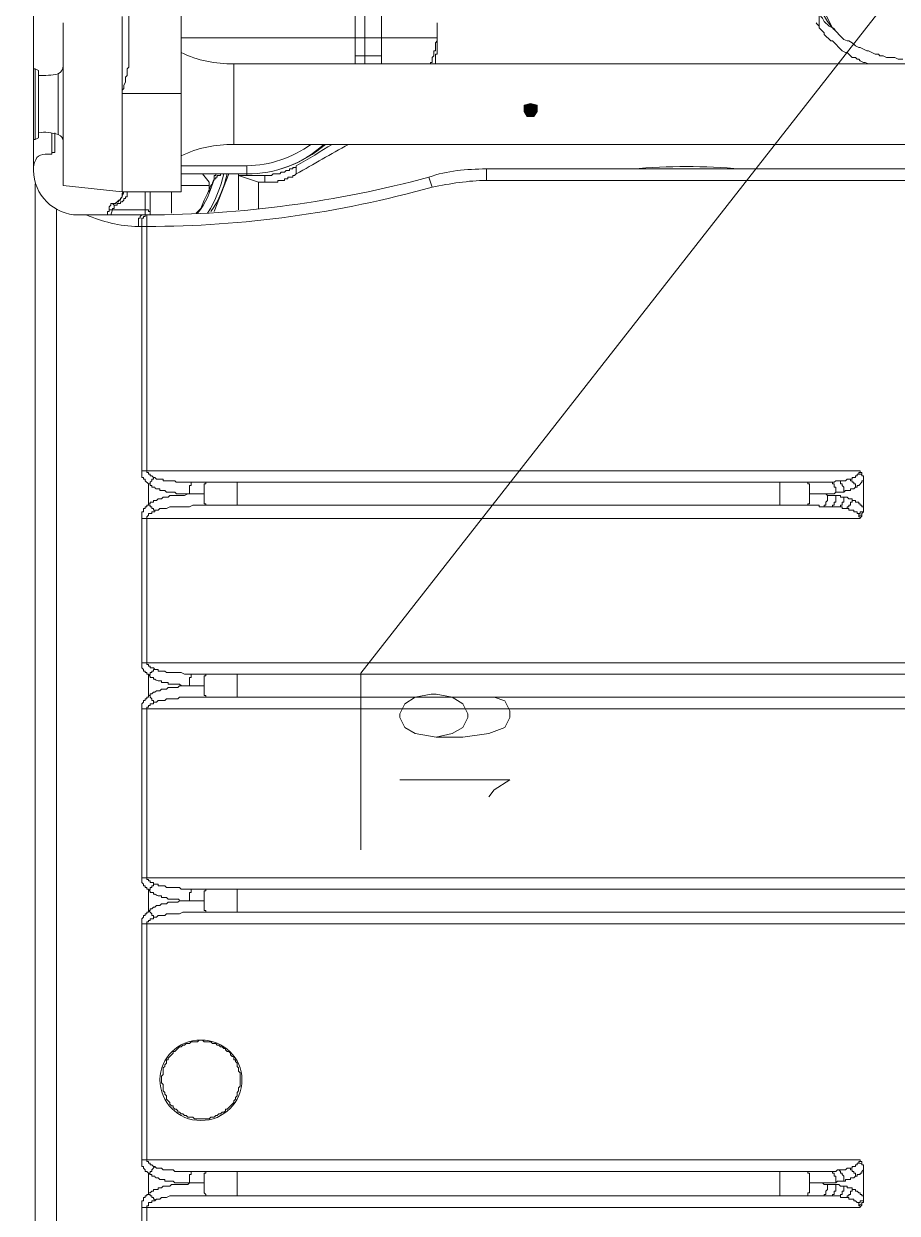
# Model space of a CAD drawing. Header units: millimetres. Extents: x 25083 to 52777, y 24772 to 45779.
# Drawn here: x 48951.2 to 49148.9, y 36338.2 to 36607.4 of the extents above; entities that cross this region are included whole.
import ezdxf

# ---------------------------------------------------------------- set-up
doc = ezdxf.new("R2010")
doc.units = ezdxf.units.MM
doc.layers.add('小车', color=7, linetype='Continuous')
doc.styles.get("Standard").update_dxf_attribs({"font": ''})
doc.styles.get('Standard').set_extended_font_data('SimSun')
doc.dimstyles.new('15', dxfattribs={"dimtxt": 15, "dimasz": 10, "dimexe": 2, "dimexo": 1, "dimgap": 1, "dimtad": 1, "dimdsep": 46, "dimtxsty": 'Standard', "dimcen": 2.5, "dimadec": 0, "dimazin": 0, "dimtfac": 1, "dimtmove": 2, "dimatfit": 3, "dimfxl": 1, "dimtolj": 1, "dimarcsym": 0})

# ---------------------------------------------------------------- blocks, each defined once
blk = doc.blocks.new('zw$D2F4')
h = blk.add_hatch(color=7)
h.dxf.hatch_style = 2
h.paths.add_polyline_path([(176.02, 708.92), (174.54, 708.55), (174.54, 707.07), (175.28, 705.95), (176.77, 705.95), (177.51, 707.07), (177.51, 708.55)])
at = {"color": 7, "lineweight": 5}
for points in [[(85.04, 761.66), (85.04, 719.32)], [(96.92, 688.87), (96.92, 761.66)], [(228.39, 760.17), (229.87, 756.83), (229.87, 756.46), (231.36, 753.12), (232.1, 751.26), (233.96, 747.55), (235.07, 744.57), (236.18, 742.72), (238.41, 737.52), (239.9, 734.92), (244.35, 726.01)], [(63.5, 755.34), (63.5, 693.7)], [(136.29, 719.69), (136.29, 738.63)], [(138.52, 719.69), (138.52, 738.63)], [(70.19, 727.12), (70.19, 690.36)], [(83.56, 688.87), (83.56, 728.61)], [(154.86, 727.12), (154.86, 721.55)], [(241.38, 729.35), (241.38, 726.38)], [(252.52, 717.84), (251.78, 718.21), (251.41, 718.21), (250.67, 718.58), (250.3, 718.95), (249.92, 718.95), (249.55, 719.32), (248.81, 719.32), (247.7, 720.44), (247.33, 720.44), (246.58, 720.81), (244.35, 723.04), (243.98, 723.04), (242.5, 724.52), (242.5, 724.89), (241.38, 726.01), (241.38, 726.38)], [(138.52, 723.78), (96.92, 723.78)], [(142.23, 723.78), (138.52, 723.78)], [(85.04, 719.32), (85.04, 717.09), (84.67, 716.72), (84.67, 715.24), (84.3, 714.87), (84.3, 713.75), (83.93, 713.01), (83.93, 712.27), (83.56, 711.9), (83.56, 711.15)], [(136.29, 719.69), (138.52, 719.69)], [(142.23, 719.69), (138.52, 719.69)], [(154.86, 721.55), (154.86, 720.07), (154.49, 720.07), (154.49, 717.84)], [(63.5, 716.72), (63.87, 716.72)], [(64.62, 716.35), (63.87, 716.72)], [(63.87, 700.75), (63.87, 716.72)], [(64.62, 701.13), (64.62, 716.35)], [(108.81, 717.84), (468.66, 717.84)], [(108.81, 717.84), (108.81, 699.64)], [(69.07, 701.87), (69.07, 715.61)], [(83.56, 711.15), (96.92, 711.15)], [(63.5, 700.75), (63.87, 700.75)], [(64.62, 701.13), (63.87, 700.75)], [(67.59, 702.24), (67.59, 697.41)], [(68.33, 702.24), (68.33, 697.78)], [(67.59, 697.41), (66.1, 697.41)], [(67.59, 697.78), (68.33, 697.78)], [(108.81, 699.64), (459, 699.64)], [(111.78, 694.81), (96.92, 694.81)], [(111.78, 692.96), (111.78, 694.81)], [(122.92, 694.81), (122.92, 692.96)], [(96.92, 692.96), (101.75, 692.96)], [(96.92, 692.96), (111.78, 692.96)], [(101.75, 692.96), (103.24, 691.1)], [(104.35, 684.41), (107.69, 692.96)], [(106.58, 692.96), (105.84, 692.96), (105.84, 692.58), (105.09, 692.58), (105.09, 692.21), (104.72, 692.21), (104.72, 691.84), (104.35, 691.84)], [(104.72, 692.96), (104.72, 692.58), (104.35, 692.58), (104.35, 691.47)], [(104.72, 692.96), (106.95, 692.96)], [(106.95, 692.96), (106.58, 692.96)], [(111.78, 692.96), (106.95, 692.96)], [(109.92, 692.96), (109.92, 684.79)], [(109.92, 692.58), (114.38, 691.1)], [(111.78, 692.58), (111.78, 692.96)], [(122.92, 692.96), (122.55, 692.58), (122.18, 692.58), (122.18, 692.21), (121.06, 692.21), (121.06, 691.84), (120.32, 691.84), (120.32, 691.47), (118.83, 691.47), (118.83, 691.1), (116.24, 691.1), (115.86, 691.1)], [(115.86, 692.58), (115.86, 691.1)], [(153, 692.21), (153.74, 689.99)], [(461.97, 694.07), (166, 694.07)], [(166, 691.47), (166, 694.07)], [(208.33, 694.07), (258.47, 694.07)], [(63.87, 690.73), (63.87, 307.11)], [(70.19, 690.36), (83.56, 688.87)], [(103.24, 690.36), (96.92, 690.36)], [(103.98, 690.73), (103.61, 690.36), (102.87, 688.5), (102.12, 687.01), (101.38, 685.16)], [(103.24, 691.1), (103.24, 688.87)], [(114.38, 691.1), (115.86, 691.1)], [(114.38, 691.1), (114.38, 685.16)], [(166, 691.47), (405.9, 691.47)], [(81.7, 685.9), (82.44, 685.9), (82.44, 686.27), (83.18, 686.27), (83.18, 686.64), (83.56, 686.64), (83.93, 687.01), (83.93, 687.39), (84.3, 687.39), (84.3, 687.76), (84.67, 687.76), (84.67, 688.87)], [(82.44, 686.64), (82.07, 686.27)], [(82.81, 687.01), (82.44, 686.64)], [(82.81, 686.64), (82.44, 686.64)], [(83.93, 688.87), (83.56, 688.5), (83.56, 687.76), (83.18, 687.39), (83.18, 687.01), (82.81, 687.01)], [(83.56, 688.87), (96.92, 688.87)], [(88.75, 683.67), (88.75, 688.87)], [(89.87, 688.87), (89.87, 683.67)], [(94.7, 688.87), (94.7, 684.04)], [(68.7, 309.71), (68.7, 684.79)], [(80.58, 685.53), (80.58, 684.41), (80.21, 684.41)], [(80.21, 684.41), (80.58, 684.41), (80.58, 684.79), (81.33, 684.79)], [(80.21, 684.41), (80.21, 683.67)], [(81.33, 686.27), (80.96, 686.27), (80.96, 685.9), (80.58, 685.53)], [(81.33, 684.79), (80.96, 683.67)], [(81.33, 686.27), (81.7, 686.27)], [(81.33, 686.27), (81.7, 685.9)], [(81.7, 685.9), (81.7, 685.16), (81.33, 685.16), (81.33, 684.79)], [(81.33, 684.79), (88.75, 684.79)], [(82.07, 686.27), (81.7, 686.27)], [(82.07, 686.27), (81.7, 686.27)], [(88.75, 684.79), (89.5, 684.79), (89.5, 684.41), (89.87, 684.41), (89.87, 684.04)], [(101.38, 685.16), (100.27, 684.04)], [(88.38, 683.67), (73.53, 683.67)], [(88.38, 683.67), (88.01, 683.67), (87.64, 683.3), (87.64, 682.93), (87.27, 682.93), (87.27, 681.07)], [(89.13, 683.67), (88.75, 683.67), (88.75, 683.3), (88.38, 683.3), (88.38, 682.93), (88.01, 682.93), (88.01, 681.07)], [(88.38, 683.67), (89.13, 683.67)], [(89.13, 681.07), (89.13, 683.67)], [(87.27, 681.07), (88.01, 681.07)], [(88.01, 681.07), (89.13, 681.07)], [(88.01, 681.07), (88.01, 625.74)], [(89.13, 625.74), (89.13, 681.07)], [(250.67, 625.74), (88.01, 625.74)], [(88.01, 625.74), (88.01, 624.25), (88.38, 624.25), (88.38, 623.88), (88.75, 623.88), (88.75, 623.51), (89.5, 622.77)], [(89.13, 625.74), (89.13, 625.37), (89.5, 625.37), (89.5, 625), (89.87, 625), (89.87, 624.63), (90.24, 624.63), (90.61, 624.25), (90.98, 624.25)], [(250.3, 625), (249.92, 625), (249.92, 624.63), (249.55, 624.63), (249.55, 624.25), (248.81, 624.25), (248.81, 623.88), (248.44, 623.88)], [(250.3, 625), (250.3, 625.37), (250.67, 625.37), (250.67, 625.74)], [(251.04, 624.63), (251.04, 625.37), (250.67, 625.37), (250.67, 625.74)], [(90.98, 624.25), (90.61, 624.25), (90.61, 623.88), (90.24, 623.88), (90.24, 623.51), (89.87, 623.14), (89.87, 622.77), (89.5, 622.77)], [(89.5, 622.77), (89.5, 618.31)], [(90.98, 622.03), (90.24, 622.03), (90.24, 622.4), (89.87, 622.4), (89.87, 622.77), (89.5, 622.77)], [(90.98, 624.25), (91.35, 623.88), (92.84, 623.88), (92.84, 623.51), (95.44, 623.51), (95.81, 623.14), (99.52, 623.14)], [(99.52, 623.14), (99.15, 623.14), (99.15, 622.4), (98.78, 622.4), (98.78, 621.65), (98.78, 620.54)], [(99.52, 623.14), (102.5, 623.14)], [(102.5, 623.14), (102.5, 622.77), (102.12, 622.77), (102.12, 622.03), (102.12, 620.54)], [(238.78, 623.14), (102.5, 623.14)], [(109.55, 617.94), (109.55, 623.14)], [(232.47, 623.14), (232.47, 617.94)], [(238.78, 623.14), (244.35, 623.14)], [(239.16, 620.54), (239.16, 622.77), (238.78, 622.77), (238.78, 623.14)], [(244.35, 623.14), (244.73, 623.14), (245.1, 623.51), (245.84, 623.51)], [(244.35, 623.14), (244.35, 622.77), (244.73, 622.77), (244.73, 622.03), (245.1, 622.03), (245.1, 621.65), (245.1, 621.28), (245.1, 620.91)], [(245.84, 623.51), (247.33, 623.51), (247.7, 623.88), (248.07, 623.88)], [(245.84, 623.51), (246.21, 623.51), (246.21, 622.77), (246.58, 622.77), (246.58, 622.4), (246.95, 622.03), (246.95, 621.65), (246.95, 621.28), (246.95, 620.91)], [(246.95, 620.91), (247.33, 621.28), (248.44, 621.28), (248.44, 621.65), (249.18, 621.65), (249.55, 622.03)], [(249.55, 622.03), (249.55, 622.77), (249.18, 622.77), (249.18, 623.14), (248.81, 623.14), (248.81, 623.51), (248.44, 623.51), (248.44, 623.88)], [(251.41, 623.51), (251.04, 623.51), (251.04, 623.14), (250.3, 622.4), (249.92, 622.4), (249.92, 622.03), (249.55, 622.03)], [(251.41, 623.51), (251.41, 624.63), (251.04, 624.63)], [(251.41, 617.2), (251.41, 623.51)], [(89.5, 618.31), (89.87, 618.31), (89.87, 618.68), (90.61, 618.68), (90.61, 619.06), (91.35, 619.06), (91.73, 619.43), (92.47, 619.43), (92.84, 619.8), (93.95, 619.8), (94.33, 620.17), (97.67, 620.17), (98.41, 620.54), (98.78, 620.54), (99.52, 620.54), (102.12, 620.54)], [(92.47, 621.28), (92.1, 621.28), (92.1, 621.65), (91.73, 621.65)], [(93.95, 620.91), (93.58, 620.91), (93.21, 621.28), (92.47, 621.28)], [(95.44, 620.91), (93.95, 620.91)], [(102.12, 620.54), (98.78, 620.54)], [(102.12, 620.54), (102.12, 618.31), (102.5, 618.31), (102.5, 617.94)], [(238.78, 617.94), (238.78, 618.31), (239.16, 618.31), (239.16, 619.06), (239.16, 620.54)], [(239.16, 620.54), (244.73, 620.54), (245.1, 620.91)], [(239.16, 620.54), (242.87, 620.54), (243.24, 620.17)], [(242.5, 617.57), (242.5, 617.94), (242.87, 617.94), (242.87, 618.68), (243.24, 619.06), (243.24, 619.43), (243.24, 620.17)], [(243.24, 620.17), (245.1, 620.17)], [(244.35, 617.57), (244.35, 617.94), (244.73, 617.94), (244.73, 618.68), (245.1, 618.68), (245.1, 619.43), (245.1, 620.17)], [(246.95, 620.91), (245.1, 620.91)], [(246.95, 619.8), (246.21, 619.8), (246.21, 620.17), (245.1, 620.17)], [(245.84, 617.57), (246.21, 617.57), (246.21, 617.94), (246.58, 617.94), (246.58, 618.68), (246.95, 618.68), (246.95, 619.43), (246.95, 619.8)], [(248.81, 619.06), (248.81, 619.43), (248.07, 619.43), (247.7, 619.8), (246.95, 619.8)], [(89.5, 618.31), (89.5, 617.94), (89.13, 617.94), (89.13, 617.57), (88.75, 617.57), (88.75, 617.2), (88.38, 617.2), (88.38, 616.46), (88.01, 616.46), (88.01, 616.08), (88.01, 614.97)], [(90.98, 616.83), (90.98, 616.46), (90.24, 616.46), (90.24, 616.08), (89.5, 616.08), (89.5, 615.71), (89.13, 615.34), (89.13, 614.97)], [(89.5, 618.31), (89.5, 617.94), (89.87, 617.94), (89.87, 617.57), (90.24, 617.57), (90.24, 617.2), (90.61, 617.2), (90.61, 616.83), (90.98, 616.83)], [(102.5, 617.94), (99.52, 617.94), (98.78, 617.57), (94.33, 617.57), (93.58, 617.2), (92.1, 617.2), (91.73, 616.83), (90.98, 616.83)], [(238.78, 617.94), (102.5, 617.94)], [(242.5, 617.57), (241.38, 617.57), (241.38, 617.94), (238.78, 617.94)], [(244.35, 617.57), (242.5, 617.57)], [(245.84, 617.57), (244.35, 617.57)], [(247.7, 617.2), (246.58, 617.2), (246.58, 617.57), (245.84, 617.57)], [(247.7, 617.2), (247.7, 617.57), (248.07, 617.57), (248.07, 617.94), (248.44, 617.94), (248.44, 618.68), (248.81, 618.68), (248.81, 619.06)], [(250.3, 616.08), (249.92, 616.08), (249.92, 616.46), (249.18, 616.46), (249.18, 616.83), (248.07, 616.83), (248.07, 617.2), (247.7, 617.2)], [(248.81, 619.06), (249.55, 619.06), (249.55, 618.68), (250.3, 618.68), (250.3, 618.31), (250.67, 618.31), (250.67, 617.94), (251.04, 617.94), (251.04, 617.57), (251.41, 617.57), (251.41, 617.2)], [(250.3, 616.08), (250.67, 616.08), (250.67, 616.46), (251.41, 616.46), (251.41, 616.83)], [(251.04, 615.71), (251.04, 616.08), (251.41, 616.46), (251.41, 616.83)], [(251.41, 616.83), (251.41, 617.2)], [(88.01, 614.97), (250.67, 614.97)], [(88.01, 614.97), (88.01, 582.29)], [(89.13, 582.29), (89.13, 614.97)], [(250.3, 615.71), (250.3, 616.08)], [(250.67, 614.97), (250.67, 615.34), (250.3, 615.34)], [(353.91, 582.29), (88.01, 582.29)], [(88.01, 582.29), (88.01, 581.18), (88.38, 580.81), (88.38, 580.43), (88.75, 580.43), (88.75, 580.06), (89.13, 580.06), (89.13, 579.69), (89.5, 579.69), (89.5, 579.32)], [(89.13, 582.29), (89.13, 581.92), (89.5, 581.92), (89.5, 581.55), (89.87, 581.55), (89.87, 581.18), (90.61, 581.18), (90.98, 580.81)], [(90.98, 580.81), (90.61, 580.81), (90.61, 580.43), (90.24, 580.43), (90.24, 580.06), (89.87, 580.06), (89.87, 579.69), (89.5, 579.32)], [(89.5, 579.32), (89.5, 574.86)], [(90.98, 578.58), (90.61, 578.58), (90.61, 578.95), (89.87, 578.95), (89.87, 579.32), (89.5, 579.32)], [(90.98, 580.81), (91.73, 580.81), (91.73, 580.43), (93.21, 580.43), (93.58, 580.06), (96.92, 580.06), (97.67, 579.69), (99.52, 579.69)], [(99.52, 579.69), (99.15, 579.69), (99.15, 578.95), (98.78, 578.95), (98.78, 578.21), (98.78, 577.09)], [(99.52, 579.69), (102.5, 579.69)], [(102.5, 579.69), (102.5, 579.32), (102.12, 579.32), (102.12, 578.95), (102.12, 578.58), (102.12, 577.09)], [(342.02, 579.69), (102.5, 579.69)], [(109.55, 574.49), (109.55, 579.69)], [(89.5, 574.86), (89.87, 574.86), (89.87, 575.24), (90.24, 575.24), (90.61, 575.61), (90.98, 575.61), (91.35, 575.98), (92.1, 575.98), (92.47, 576.35), (93.58, 576.35), (93.95, 576.72), (96.18, 576.72), (96.55, 577.09), (98.78, 577.09), (99.52, 577.09), (102.12, 577.09)], [(92.47, 577.83), (92.47, 578.21), (91.73, 578.21)], [(93.95, 577.46), (93.95, 577.83), (92.47, 577.83)], [(95.44, 577.46), (93.95, 577.46)], [(102.12, 577.09), (98.78, 577.09)], [(102.12, 577.09), (102.12, 574.86), (102.5, 574.86), (102.5, 574.49)], [(89.5, 574.86), (89.5, 574.49), (89.13, 574.49), (89.13, 574.12), (88.75, 574.12), (88.75, 573.75), (88.38, 573.75), (88.38, 573.38), (88.01, 573.01), (88.01, 572.64), (88.01, 571.89)], [(89.5, 574.86), (89.87, 574.86), (89.87, 574.49), (90.24, 574.12), (90.24, 573.75), (90.61, 573.75), (90.61, 573.38), (90.98, 573.38)], [(102.5, 574.49), (96.55, 574.49), (96.18, 574.12), (93.58, 574.12), (93.21, 573.75), (91.73, 573.75), (91.35, 573.38), (90.98, 573.38)], [(342.02, 574.49), (102.5, 574.49)], [(88.01, 571.89), (353.91, 571.89)], [(88.01, 571.89), (88.01, 533.64)], [(90.98, 573.38), (90.61, 573.38), (90.61, 573.01), (89.87, 573.01), (89.87, 572.64), (89.5, 572.64), (89.5, 572.26), (89.13, 572.26), (89.13, 571.89)], [(89.13, 533.64), (89.13, 571.89)], [(353.91, 533.64), (88.01, 533.64)], [(88.01, 533.64), (88.01, 532.53), (88.38, 532.16), (88.38, 531.79), (88.75, 531.79), (88.75, 531.41), (89.13, 531.41), (89.13, 531.04), (89.5, 531.04), (89.5, 530.67)], [(89.13, 533.64), (89.13, 533.27), (89.5, 533.27), (89.5, 532.9), (89.87, 532.9), (89.87, 532.53), (90.61, 532.53), (90.61, 532.16), (90.98, 532.16)], [(90.98, 532.16), (90.61, 532.16), (90.61, 531.79), (90.24, 531.79), (90.24, 531.41), (89.87, 531.41), (89.87, 531.04), (89.5, 530.67)], [(89.5, 530.67), (89.5, 526.22)], [(90.98, 529.93), (90.61, 529.93), (90.61, 530.3), (89.87, 530.3), (89.87, 530.67), (89.5, 530.67)], [(90.98, 532.16), (91.73, 532.16), (91.73, 531.79), (93.21, 531.79), (93.58, 531.41), (96.55, 531.41), (96.92, 531.04), (99.52, 531.04)], [(99.52, 531.04), (99.15, 531.04), (99.15, 530.3), (98.78, 530.3), (98.78, 529.56), (98.78, 528.44)], [(99.52, 531.04), (102.5, 531.04)], [(102.5, 531.04), (102.5, 530.67), (102.12, 530.67), (102.12, 529.93), (102.12, 528.44)], [(342.02, 531.04), (102.5, 531.04)], [(109.55, 525.84), (109.55, 531.04)], [(89.5, 526.22), (89.87, 526.22), (89.87, 526.59), (90.24, 526.59), (90.61, 526.96), (90.98, 526.96), (91.35, 527.33), (92.1, 527.33), (92.47, 527.7), (93.58, 527.7), (93.95, 528.07), (96.18, 528.07), (96.55, 528.44), (98.78, 528.44), (99.52, 528.44), (102.12, 528.44)], [(92.47, 529.19), (92.47, 529.56), (91.73, 529.56)], [(93.95, 528.82), (93.58, 529.19), (92.47, 529.19)], [(95.44, 528.82), (93.95, 528.82)], [(102.12, 528.44), (98.78, 528.44)], [(102.12, 528.44), (102.12, 526.22), (102.5, 526.22), (102.5, 525.84)], [(89.5, 526.22), (89.5, 525.84), (89.13, 525.84), (89.13, 525.47), (88.75, 525.47), (88.75, 525.1), (88.38, 525.1), (88.38, 524.73), (88.01, 524.36), (88.01, 523.99), (88.01, 523.24)], [(89.5, 526.22), (90.24, 525.47), (90.24, 525.1), (90.61, 525.1), (90.61, 524.73), (90.98, 524.73)], [(102.5, 525.84), (97.3, 525.84), (96.55, 525.47), (93.58, 525.47), (93.21, 525.1), (91.73, 525.1), (91.35, 524.73), (90.98, 524.73)], [(342.02, 525.84), (102.5, 525.84)], [(88.01, 523.24), (353.91, 523.24)], [(88.01, 523.24), (88.01, 469.77)], [(90.98, 524.73), (90.61, 524.73), (90.61, 524.36), (89.87, 524.36), (89.87, 523.99), (89.5, 523.99), (89.5, 523.62), (89.13, 523.62), (89.13, 523.24)], [(89.13, 469.77), (89.13, 523.24)], [(101.38, 496.88), (101.01, 496.88), (100.64, 496.51), (99.15, 496.51), (98.78, 496.14), (98.04, 496.14), (97.67, 495.76), (97.3, 495.76), (96.92, 495.39), (96.55, 495.39), (95.44, 494.28), (95.07, 494.28), (95.07, 493.91), (93.95, 492.79), (93.95, 492.42), (93.58, 492.42), (93.58, 491.68), (93.21, 491.31), (93.21, 490.94), (92.84, 490.57), (92.84, 489.08), (92.47, 488.71), (92.47, 487.22), (92.84, 486.85), (92.84, 485.37), (93.21, 484.99), (93.21, 484.62), (93.58, 484.25), (93.58, 483.51), (94.33, 482.77), (94.33, 482.4), (94.7, 482.02), (95.07, 482.02), (95.07, 481.65), (95.44, 481.28), (95.81, 481.28), (96.18, 480.91), (96.18, 480.54), (96.55, 480.54), (96.92, 480.17), (97.3, 480.17), (97.67, 479.8), (98.04, 479.8), (98.41, 479.42), (99.52, 479.42), (99.9, 479.05), (101.38, 479.05)], [(101.38, 479.05), (103.24, 479.05), (103.61, 479.42), (104.35, 479.42), (104.72, 479.8), (105.09, 479.8), (105.47, 480.17), (105.84, 480.17), (106.21, 480.54), (106.58, 480.54), (106.95, 480.91), (106.95, 481.28), (107.32, 481.28), (108.81, 482.77), (108.81, 483.14), (109.18, 483.51), (109.18, 483.88), (109.55, 484.25), (109.55, 484.99), (109.92, 485.37), (109.92, 486.11), (110.29, 486.48), (110.29, 489.45), (109.92, 489.82), (109.92, 490.57), (109.55, 490.94), (109.55, 491.68), (109.18, 492.05), (109.18, 492.42), (108.81, 492.42), (108.81, 493.16), (108.44, 493.16), (108.07, 493.54), (108.07, 493.91), (107.69, 494.28), (107.32, 494.28), (106.95, 494.65), (106.95, 495.02), (106.58, 495.02), (106.21, 495.39), (105.84, 495.39), (105.47, 495.76), (105.09, 495.76), (104.72, 496.14), (103.98, 496.14), (103.61, 496.51), (102.12, 496.51), (101.75, 496.88), (101.38, 496.88)], [(250.67, 469.77), (88.01, 469.77)], [(88.01, 469.77), (88.01, 468.28), (88.38, 468.28), (88.38, 467.91), (88.75, 467.54), (88.75, 467.17), (89.13, 467.17), (89.5, 466.8)], [(89.13, 469.77), (89.13, 469.4), (89.5, 469.4), (89.5, 469.03), (89.87, 469.03), (89.87, 468.66), (90.24, 468.66), (90.61, 468.28), (90.98, 468.28)], [(250.3, 469.03), (249.92, 469.03), (249.92, 468.66), (249.55, 468.66), (249.55, 468.28), (248.81, 468.28), (248.81, 467.91), (248.44, 467.91)], [(250.3, 469.03), (250.3, 469.4), (250.67, 469.4), (250.67, 469.77)], [(251.04, 468.66), (251.04, 469.4), (250.67, 469.4), (250.67, 469.77)], [(251.41, 467.54), (251.41, 468.66), (251.04, 468.66)], [(90.98, 468.28), (90.24, 467.54), (90.24, 467.17), (89.87, 467.17), (89.87, 466.8), (89.5, 466.8)], [(89.5, 466.8), (89.5, 462.34)], [(90.98, 466.06), (90.24, 466.06), (90.24, 466.43), (89.87, 466.43), (89.5, 466.8)], [(90.98, 468.28), (91.35, 467.91), (92.47, 467.91), (92.84, 467.54), (95.07, 467.54), (95.44, 467.17), (99.52, 467.17)], [(99.52, 467.17), (99.15, 467.17), (99.15, 466.43), (98.78, 466.43), (98.78, 465.68), (98.78, 464.57)], [(99.52, 467.17), (102.5, 467.17)], [(102.5, 467.17), (102.5, 466.8), (102.12, 466.8), (102.12, 466.06), (102.12, 464.57)], [(238.78, 467.17), (102.5, 467.17)], [(109.55, 461.6), (109.55, 467.17)], [(232.47, 467.17), (232.47, 461.6)], [(239.16, 464.57), (239.16, 466.8), (238.78, 466.8), (238.78, 467.17)], [(238.78, 467.17), (244.35, 467.17)], [(244.35, 467.17), (245.1, 467.17), (245.47, 467.54), (245.84, 467.54)], [(244.35, 467.17), (244.35, 466.8), (244.73, 466.8), (244.73, 466.06), (245.1, 466.06), (245.1, 465.68), (245.1, 465.31), (245.1, 464.57)], [(245.84, 467.54), (247.33, 467.54), (247.7, 467.91), (248.07, 467.91)], [(245.84, 467.54), (246.21, 467.17), (246.21, 466.8), (246.58, 466.8), (246.58, 466.43), (246.95, 466.06), (246.95, 465.68), (246.95, 465.31), (246.95, 464.94)], [(246.95, 464.94), (247.33, 464.94), (247.33, 465.31), (248.44, 465.31), (248.44, 465.68), (249.18, 465.68), (249.55, 466.06)], [(249.55, 466.06), (249.55, 466.8), (249.18, 466.8), (249.18, 467.17), (248.81, 467.17), (248.81, 467.54), (248.44, 467.54), (248.44, 467.91)], [(251.41, 467.54), (251.04, 467.17), (251.04, 466.8), (250.67, 466.8), (250.67, 466.43), (249.92, 466.43), (249.92, 466.06), (249.55, 466.06)], [(251.41, 461.23), (251.41, 467.54)], [(89.5, 462.34), (89.87, 462.34), (90.24, 462.71), (90.61, 462.71), (90.61, 463.08), (91.73, 463.08), (91.73, 463.46), (92.47, 463.46), (92.84, 463.83), (94.33, 463.83), (94.7, 464.2), (98.41, 464.2), (98.78, 464.57), (99.52, 464.57), (102.12, 464.57)], [(92.47, 465.31), (92.1, 465.31), (91.73, 465.68)], [(93.95, 464.94), (93.21, 464.94), (93.21, 465.31), (92.47, 465.31)], [(95.44, 464.57), (95.07, 464.94), (93.95, 464.94)], [(102.12, 464.57), (98.78, 464.57)], [(102.12, 464.57), (102.12, 462.34), (102.5, 461.97), (102.5, 461.6)], [(238.78, 461.6), (238.78, 462.34), (239.16, 462.34), (239.16, 463.08), (239.16, 464.57)], [(239.16, 464.57), (242.13, 464.57), (242.5, 464.2), (243.24, 464.2)], [(239.16, 464.57), (245.1, 464.57)], [(242.5, 461.6), (242.5, 461.97), (242.87, 461.97), (242.87, 462.71), (243.24, 463.08), (243.24, 463.46), (243.24, 464.2)], [(243.24, 464.2), (245.1, 464.2)], [(244.35, 461.6), (244.35, 461.97), (244.73, 461.97), (244.73, 462.71), (245.1, 462.71), (245.1, 463.46), (245.1, 464.2)], [(246.95, 464.94), (245.47, 464.94), (245.1, 464.57)], [(246.95, 463.83), (246.21, 463.83), (245.84, 464.2), (245.1, 464.2)], [(245.84, 461.6), (246.21, 461.6), (246.21, 461.97), (246.58, 461.97), (246.58, 462.71), (246.95, 462.71), (246.95, 463.46), (246.95, 463.83)], [(248.81, 463.08), (248.81, 463.46), (247.7, 463.46), (247.7, 463.83), (246.95, 463.83)], [(89.5, 462.34), (89.5, 461.97), (89.13, 461.97), (89.13, 461.6), (88.75, 461.6), (88.75, 461.23), (88.38, 461.23), (88.38, 460.49), (88.01, 460.49), (88.01, 460.11), (88.01, 459)], [(90.98, 460.49), (90.24, 460.49), (90.24, 460.11), (89.5, 460.11), (89.5, 459.74), (89.5, 459.37), (89.13, 459.37), (89.13, 459)], [(89.5, 462.34), (89.5, 461.97), (89.87, 461.97), (89.87, 461.6), (90.24, 461.6), (90.24, 461.23), (90.61, 461.23), (90.61, 460.86), (90.98, 460.86), (90.98, 460.49)], [(102.5, 461.6), (94.33, 461.6), (93.58, 461.23), (92.47, 461.23), (92.1, 460.86), (91.35, 460.86), (90.98, 460.49)], [(238.78, 461.6), (102.5, 461.6)], [(242.5, 461.6), (238.78, 461.6)], [(244.35, 461.6), (242.5, 461.6)], [(245.84, 461.6), (244.35, 461.6)], [(247.7, 461.23), (246.21, 461.23), (246.21, 461.6), (245.84, 461.6)], [(247.7, 461.23), (247.7, 461.6), (248.07, 461.6), (248.07, 461.97), (248.44, 461.97), (248.44, 462.71), (248.81, 462.71), (248.81, 463.08)], [(250.3, 460.11), (249.92, 460.11), (249.55, 460.49), (249.18, 460.49), (249.18, 460.86), (248.07, 460.86), (248.07, 461.23), (247.7, 461.23)], [(248.81, 463.08), (249.55, 463.08), (249.55, 462.71), (249.92, 462.71), (250.3, 462.34), (250.67, 462.34), (250.67, 461.97), (251.04, 461.97), (251.04, 461.6), (251.41, 461.6), (251.41, 461.23)], [(250.3, 460.11), (250.67, 460.11), (250.67, 460.49), (251.41, 460.49)], [(251.04, 459.74), (251.04, 460.11), (251.41, 460.11), (251.41, 460.49)], [(251.41, 460.49), (251.41, 461.23)], [(88.01, 459), (250.67, 459)], [(88.01, 459), (88.01, 309.71)], [(89.13, 307.11), (89.13, 459)], [(250.3, 459.37), (250.3, 460.11)], [(250.67, 459), (250.67, 459.37), (250.3, 459.37)]]:
    blk.add_lwpolyline(points, dxfattribs=at)
at = {"color": 7, "lineweight": 0}
for points in [[(228.39, 755.34), (229.5, 752.74), (231.36, 749.03), (232.47, 747.55), (233.96, 744.57), (235.07, 741.98), (236.18, 739.75), (237.67, 737.52), (239.9, 733.06), (243.24, 727.49), (244.35, 726.01)], [(142.23, 719.69), (142.23, 738.63)], [(241.38, 729.35), (241.75, 728.98), (241.75, 728.61), (242.13, 728.23), (242.5, 727.49), (243.61, 726.38), (244.35, 726.01), (246.95, 723.41), (247.7, 723.04), (248.07, 723.04), (248.81, 722.66), (249.55, 721.92), (250.3, 721.55), (250.67, 721.55), (252.15, 720.81), (252.52, 720.81), (254.01, 720.07), (254.75, 720.07), (255.12, 719.69), (255.87, 719.69), (256.61, 719.32), (258.47, 719.32), (259.21, 718.95), (260.32, 718.95)], [(153.37, 717.84), (153.37, 718.21), (153.74, 718.21), (153.74, 719.32), (154.11, 719.69), (154.11, 720.81), (154.49, 720.81), (154.49, 722.66), (154.86, 723.04), (154.86, 724.52)], [(154.86, 723.78), (142.23, 723.78)], [(115.86, 692.58), (117.35, 692.58), (117.72, 692.96), (119.21, 692.96), (119.58, 693.33), (120.32, 693.33), (120.69, 693.7), (121.43, 693.7), (121.43, 694.07), (122.18, 694.07), (122.18, 694.44), (122.92, 694.44), (122.92, 694.81)], [(109.92, 692.58), (115.86, 692.58)]]:
    blk.add_lwpolyline(points, dxfattribs=at)
blk.add_lwpolyline([(176.02, 708.92), (174.54, 708.55), (174.54, 707.07), (175.28, 705.95), (176.77, 705.95), (177.51, 707.07), (177.51, 708.55)], close=True, dxfattribs=at)
at = {"color": 7, "lineweight": 5}
for points in [[(241.38, 726.38), (241.01, 726.75), (241.01, 726.75), (240.64, 727.12)], [(244.35, 726.01), (244.73, 726.01), (244.73, 725.64), (245.1, 725.26)], [(96.92, 720.44), (100.64, 718.58), (104.72, 717.84), (108.81, 717.84)], [(136.29, 717.84), (136.29, 718.58), (136.29, 718.95), (136.29, 719.69)], [(138.52, 717.84), (138.52, 718.58), (138.52, 718.95), (138.52, 719.69)], [(138.52, 717.84), (138.52, 718.58), (138.52, 718.95), (138.52, 719.69)], [(69.07, 715.61), (69.82, 715.98), (70.19, 716.72), (70.19, 717.47)], [(64.62, 715.24), (66.1, 715.24), (67.59, 715.24), (69.07, 715.61)], [(64.62, 702.24), (66.1, 702.61), (67.59, 702.24), (69.07, 701.87)], [(70.19, 700.38), (70.19, 701.13), (69.82, 701.5), (69.07, 701.87)], [(66.1, 697.41), (65.36, 697.41), (64.62, 697.04), (64.25, 696.67)], [(108.81, 699.64), (104.72, 699.64), (100.64, 698.9), (96.92, 697.04)], [(111.78, 692.96), (118.09, 692.96), (124.41, 695.18), (129.23, 699.64)], [(111.78, 692.96), (118.09, 692.96), (124.41, 695.18), (129.6, 699.64)], [(111.78, 694.81), (116.98, 694.81), (122.18, 696.67), (126.26, 699.64)], [(134.8, 699.64), (130.72, 697.41), (127, 695.18), (122.92, 692.96)], [(64.25, 696.67), (63.87, 695.93), (63.5, 695.18), (63.5, 694.44)], [(199.05, 694.07), (207.22, 694.81), (215.39, 694.81), (223.56, 694.07)], [(63.5, 693.7), (63.5, 691.1), (64.62, 688.5), (66.47, 686.64)], [(89.13, 683.67), (110.66, 683.67), (132.2, 686.64), (153, 692.21)], [(102.87, 684.04), (104.72, 687.01), (105.84, 689.99), (106.58, 692.96)], [(103.61, 684.41), (105.47, 687.01), (106.58, 689.99), (107.32, 692.96)], [(166, 694.07), (161.54, 694.07), (157.08, 693.7), (153, 692.21)], [(89.13, 681.07), (111.04, 681.07), (132.58, 684.04), (153.74, 689.99)], [(100.64, 684.04), (102.5, 686.27), (103.61, 689.24), (104.35, 691.84)], [(103.24, 689.61), (103.61, 689.61), (103.61, 689.61), (103.61, 689.61)], [(104.35, 691.84), (104.35, 691.47), (103.98, 691.1), (103.98, 690.73)], [(166, 691.47), (161.91, 691.47), (157.83, 690.73), (153.74, 689.99)], [(66.47, 686.64), (68.33, 684.79), (70.93, 683.67), (73.53, 683.67)], [(81.7, 686.27), (82.81, 686.64), (83.56, 687.39), (83.93, 688.87)], [(75.39, 683.67), (79.1, 682.19), (82.81, 681.07), (87.27, 681.07)], [(251.04, 624.63), (251.04, 625), (250.67, 625), (250.3, 625)], [(90.98, 622.03), (90.98, 621.65), (91.35, 621.65), (91.73, 621.65)], [(248.07, 623.88), (248.07, 623.88), (248.44, 623.88), (248.44, 623.88)], [(249.55, 622.03), (249.55, 622.03), (249.55, 622.03), (249.55, 622.03)], [(95.44, 620.91), (95.81, 620.54), (95.81, 620.54), (95.81, 620.54)], [(95.81, 620.54), (96.18, 620.54), (96.55, 620.54), (96.55, 620.54)], [(96.55, 620.54), (96.92, 620.54), (96.92, 620.54), (96.92, 620.54)], [(96.92, 620.54), (97.67, 620.54), (98.04, 620.54), (98.78, 620.54)], [(250.3, 615.71), (250.67, 615.71), (250.67, 615.71), (251.04, 615.71)], [(250.3, 615.34), (250.3, 615.34), (250.3, 615.71), (250.3, 615.71)], [(250.67, 614.97), (250.67, 615.34), (251.04, 615.34), (251.04, 615.71)], [(90.98, 578.58), (90.98, 578.58), (91.35, 578.21), (91.73, 578.21)], [(95.44, 577.46), (95.81, 577.46), (95.81, 577.46), (95.81, 577.46)], [(95.81, 577.46), (96.18, 577.46), (96.55, 577.46), (96.55, 577.46)], [(96.55, 577.46), (96.92, 577.09), (96.92, 577.09), (96.92, 577.09)], [(96.92, 577.09), (97.67, 577.09), (98.04, 577.09), (98.78, 577.09)], [(90.98, 529.93), (90.98, 529.93), (91.35, 529.56), (91.73, 529.56)], [(95.44, 528.82), (95.81, 528.82), (95.81, 528.82), (95.81, 528.82)], [(95.81, 528.82), (96.18, 528.82), (96.55, 528.82), (96.55, 528.44)], [(96.55, 528.44), (96.92, 528.44), (96.92, 528.44), (96.92, 528.44)], [(96.92, 528.44), (97.67, 528.44), (98.04, 528.44), (98.78, 528.44)], [(251.04, 468.66), (251.04, 469.03), (250.67, 469.03), (250.3, 469.03)], [(90.98, 466.06), (90.98, 465.68), (91.35, 465.68), (91.73, 465.68)], [(248.07, 467.91), (248.07, 467.91), (248.44, 467.91), (248.44, 467.91)], [(249.55, 466.06), (249.55, 466.06), (249.55, 466.06), (249.55, 466.06)], [(95.44, 464.57), (95.81, 464.57), (95.81, 464.57), (95.81, 464.57)], [(95.81, 464.57), (96.18, 464.57), (96.55, 464.57), (96.55, 464.57)], [(96.55, 464.57), (96.92, 464.57), (96.92, 464.57), (96.92, 464.57)], [(96.92, 464.57), (97.67, 464.57), (98.04, 464.57), (98.78, 464.57)], [(250.3, 459.37), (250.67, 459.74), (250.67, 459.74), (251.04, 459.74)], [(250.3, 459.37), (250.3, 459.37), (250.3, 459.37), (250.3, 459.37)], [(250.67, 459), (250.67, 459.37), (251.04, 459.37), (251.04, 459.74)]]:
    blk.add_open_spline(points, degree=3, dxfattribs=at)
at = {"color": 7, "lineweight": 0}
for points in [[(244.35, 726.01), (244.35, 725.64), (244.73, 725.64), (244.73, 725.64)], [(142.23, 717.84), (142.23, 718.58), (142.23, 718.95), (142.23, 719.69)], [(131.09, 699.64), (128.49, 698.15), (125.89, 696.3), (122.92, 694.81)]]:
    blk.add_open_spline(points, degree=3, dxfattribs=at)
at = {"color": 7, "lineweight": 5}
blk.add_open_spline([(101.38, 496.88), (96.18, 496.88), (92.1, 492.79), (92.1, 487.97), (92.1, 482.77), (96.18, 478.68), (101.38, 478.68), (106.58, 478.68), (110.66, 482.77), (110.66, 487.97), (110.66, 492.79), (106.58, 496.88), (101.38, 496.88)], degree=3, knots=[0, 0, 0, 0, 1, 1, 1, 2, 2, 2, 3, 3, 3, 4, 4, 4, 4], dxfattribs=at)
blk = doc.blocks.new('*D472')
at = {"layer": 'DEFPOINTS', "color": 0}
for p in [(36501.16, 116657.07), (36500.2, 116654.2), (36536.62, 116645.22)]:
    blk.add_point(p, dxfattribs=at)
at = {"layer": '小车', "color": 0, "linetype": 'Continuous', "lineweight": -2}
for p, q in [((36539.79, 116654.71), (36542.96, 116664.19)), ((36502.11, 116656.75), (36538.52, 116644.59)), ((36501.15, 116653.88), (36537.56, 116641.72)), ((36535.67, 116642.36), (36536.62, 116645.22)), ((36532.5, 116632.87), (36529.33, 116623.39))]:
    blk.add_line(p, q, dxfattribs=at)
at = {"layer": '小车', "color": 0}
for points in [[(36538.21, 116655.24), (36541.37, 116654.18), (36536.62, 116645.22)], [(36530.92, 116633.4), (36534.08, 116632.34), (36535.67, 116642.36)]]:
    blk.add_solid(points, dxfattribs=at)
at = {"layer": '小车', "color": 0, "insert": (36529.63, 116624.28), "char_height": 15, "attachment_point": 5, "rotation": 71.5322}
blk.add_mtext('\\A1;3.02', dxfattribs=at)
blk = doc.blocks.new('A$C1A4175F5')
at = {"layer": '小车', "color": 3, "lineweight": 0}
for points in [[(1018.256, 374.742), (683.55, 112.548)], [(683.55, 112.548), (643.514, 112.548)]]:
    blk.add_lwpolyline(points, dxfattribs=at)
at = {"layer": '小车', "color": 4, "lineweight": 0}
for points in [[(655.553, 141.525), (657.093, 142.785), (659.333, 146.285), (659.333, 121.368)], [(678.091, 142.785), (677.251, 145.165), (675.011, 146.285), (673.471, 146.285), (671.231, 145.165), (669.831, 141.525), (668.992, 135.646), (668.992, 129.627), (669.831, 124.867), (671.231, 122.487), (673.471, 121.368), (674.311, 121.368), (676.551, 122.487), (678.091, 124.867), (678.791, 128.507), (678.791, 129.627), (678.091, 133.266), (676.551, 135.646), (674.311, 136.766), (673.471, 136.766), (671.231, 135.646), (669.831, 133.266), (668.992, 129.627)]]:
    blk.add_lwpolyline(points, dxfattribs=at)
at = {"layer": '小车'}
dim = blk.add_linear_dim(base=(568.944, 455.969), p1=(532.523, 464.947), p2=(533.48, 467.813), angle=71.53216, dimstyle='15', override={"dimfxl": 0.18}, dxfattribs=at)
dim.commit()
dim.dimension.update_dxf_attribs({"geometry": '*D472', "text_midpoint": (561.948, 435.023), "dimtype": 129, "insert": (-35967.681, -116189.253)})

msp = doc.modelspace()

# ---------------------------------------------------------------- block references
msp.add_blockref('zw$D2F4', (48889.923, 35880.503))
at = {"layer": '小车', "ltscale": 10, "xscale": -1, "rotation": 270}
msp.add_blockref('A$C1A4175F5', (48914.945, 35776.933), dxfattribs=at)

doc.saveas('drawing.dxf')
